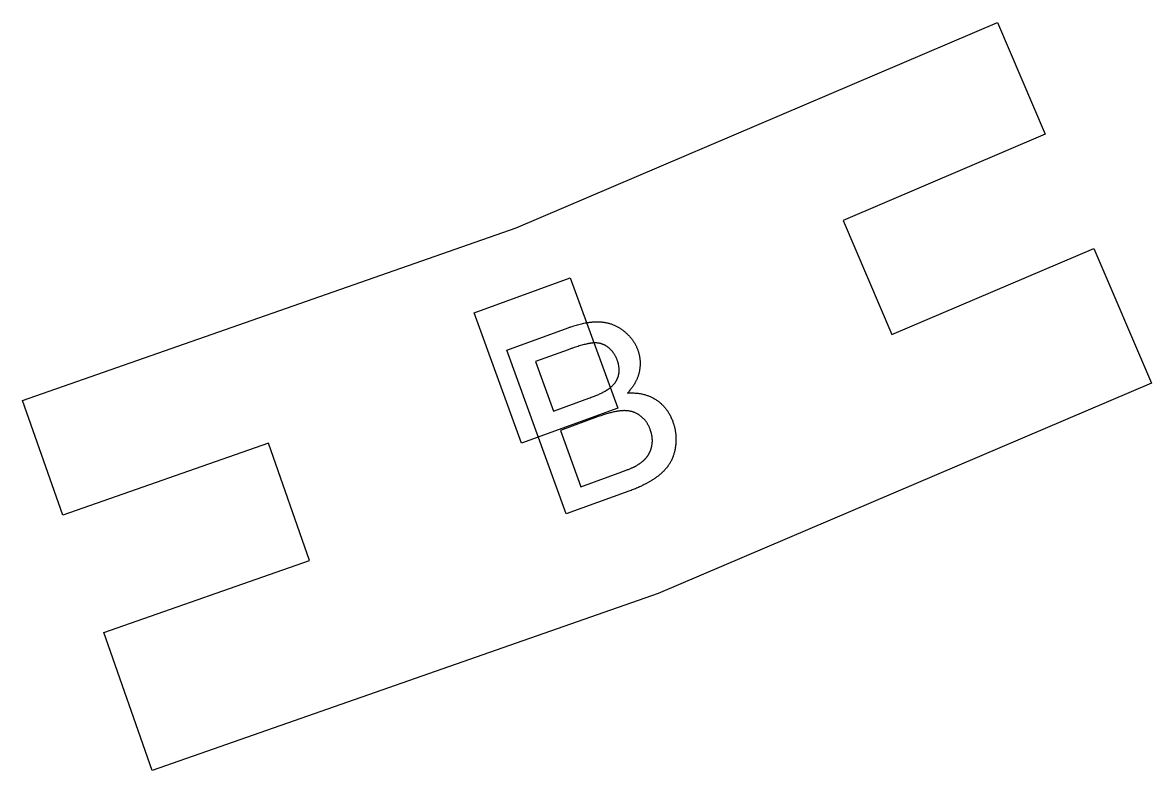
# Model space of a CAD drawing. Header units: millimetres. Extents: x -52.3 to -26.4, y 128.4 to 145.6.
import ezdxf

# ---------------------------------------------------------------- set-up
doc = ezdxf.new("R2010")
doc.units = ezdxf.units.MM
doc.layers.get('0').update_dxf_attribs({"linetype": 'CONTINUOUS'})

msp = doc.modelspace()

# ---------------------------------------------------------------- linework, layer by layer
for p, q in [((-41.144, 138.05), (-39.734, 138.564)), ((-39.776, 134.292), (-41.144, 138.05)), ((-39.734, 138.061), (-40.486, 137.788)), ((-40.486, 137.788), (-40.072, 136.652)), ((-40.072, 136.652), (-39.259, 136.948)), ((-39.042, 136.525), (-39.911, 136.208)), ((-39.911, 136.208), (-39.44, 134.916)), ((-39.44, 134.916), (-38.505, 135.257)), ((-38.343, 134.813), (-39.776, 134.292))]:
    msp.add_line(p, q)
for points in [[(-45.667, 133.223), (-46.608, 135.913), (-51.328, 134.262), (-52.25, 136.899), (-40.923, 140.861), (-29.886, 145.571), (-28.792, 143.006), (-33.423, 141.03), (-32.305, 138.409), (-27.673, 140.385), (-26.354, 137.293), (-37.668, 132.465), (-49.279, 128.404), (-50.387, 131.572)], [(-38.598, 136.716), (-40.802, 135.913), (-41.891, 138.905), (-39.687, 139.708)]]:
    msp.add_lwpolyline(points, close=True)
for points in [[(-39.734, 138.564), (-39.304, 138.72), (-39.002, 138.701)], [(-39.002, 138.701), (-38.7, 138.682), (-38.466, 138.498)], [(-38.466, 138.498), (-38.232, 138.315), (-38.138, 138.056)], [(-39.143, 138.217), (-39.329, 138.209), (-39.734, 138.061)], [(-38.816, 138.115), (-38.958, 138.225), (-39.143, 138.217)], [(-38.606, 137.818), (-38.675, 138.006), (-38.816, 138.115)], [(-38.138, 138.056), (-38.05, 137.815), (-38.104, 137.554)], [(-38.583, 137.455), (-38.535, 137.621), (-38.606, 137.818)], [(-38.104, 137.554), (-38.157, 137.294), (-38.374, 137.067)], [(-38.801, 137.164), (-38.632, 137.29), (-38.583, 137.455)], [(-39.259, 136.948), (-38.929, 137.068), (-38.801, 137.164)], [(-38.374, 137.067), (-37.996, 137.091), (-37.725, 136.917)], [(-37.725, 136.917), (-37.454, 136.743), (-37.335, 136.414)], [(-38.469, 136.662), (-38.683, 136.655), (-39.042, 136.525)], [(-38.091, 136.553), (-38.255, 136.669), (-38.469, 136.662)], [(-37.85, 136.227), (-37.927, 136.437), (-38.091, 136.553)], [(-37.809, 135.883), (-37.785, 136.047), (-37.85, 136.227)], [(-37.335, 136.414), (-37.239, 136.15), (-37.267, 135.883)], [(-37.923, 135.605), (-37.834, 135.719), (-37.809, 135.883)], [(-37.267, 135.883), (-37.296, 135.615), (-37.416, 135.432)], [(-38.173, 135.398), (-38.012, 135.491), (-37.923, 135.605)], [(-38.505, 135.257), (-38.264, 135.345), (-38.173, 135.398)], [(-37.416, 135.432), (-37.535, 135.25), (-37.76, 135.097)], [(-37.76, 135.097), (-37.984, 134.944), (-38.343, 134.813)]]:
    msp.add_open_spline(points, degree=2)

doc.saveas('drawing.dxf')
